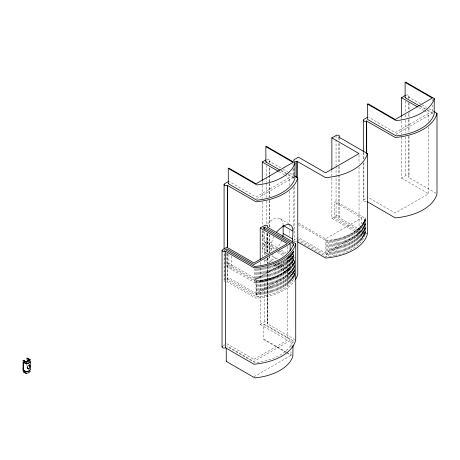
<?xml version="1.0" encoding="UTF-8"?>
<svg xmlns="http://www.w3.org/2000/svg" width="460" height="460" viewBox="0 0 460 460"><rect width="100%" height="100%" fill="white"/><g stroke="black" fill="none" stroke-linecap="round" stroke-linejoin="round"><path stroke-width="0.34" stroke-dasharray="2.3 1.72" d="M269.997 252.776A14.766 8.527 -60 0 1 262.257 245.594L271.791 251.097L271.912 241.454L273.602 236.457M291.818 245.559L292.077 244.461M226.803 253.264L226.803 266.547L254.644 282.618C269.543 280.962 287.948 275.638 293.63 260.107L293.63 251.022M365.28 234.358L365.28 218.281C361.157 230.581 347.766 236.394 336.082 239.2L336.082 255.277C347.772 252.471 361.18 246.652 365.286 234.335L365.286 218.258L336.053 201.382L334.661 202.187L334.661 218.264L361.813 233.939L325.611 254.84L298.459 239.165M286.057 352.527L263.844 339.698L263.844 324.426L264.397 324.104L292.997 340.613L292.865 341.032A46.667 26.944 0 0 1 255.57 362.566L254.846 362.641L227.223 346.69M288.495 255.915L292.198 258.054L255.996 278.955L228.844 263.281L227.453 264.086L256.68 280.962C271.158 279.352 288.305 274.419 295.073 260.193M274.919 264.155L292.198 274.131L255.996 295.032L228.844 279.358L227.453 280.163L256.68 297.039C271.158 295.429 288.305 290.496 295.073 276.27M295.119 339.75L267.185 323.622L267.289 267.105M289.409 185.53L289.409 177.669L255.996 196.96L229.459 181.642M256.611 198.691L293.031 177.669L293.031 169.337M428.645 121.25L428.645 113.355L395.232 132.652L368.696 117.329M395.847 134.383L432.268 113.355L432.268 105.029M265.046 254.961L265.046 242.38L266.438 241.575L277.633 248.038M263.005 230.753L263.005 244.036L264.397 243.231L275.592 249.694M226.458 279.128L228.844 277.748L255.996 293.428L289.409 274.131L289.409 255.553M293.733 240.948A1.966 1.138 0 0 1 294.285 239.97L297.861 237.9M331.878 170.177L331.878 218.264L336.461 215.671A1.966 1.138 0 0 1 339.008 215.964A1.966 1.138 0 0 1 338.842 217.459L367.385 233.939M366.321 201.549A1.966 1.138 0 0 1 363.745 201.284A1.966 1.138 0 0 1 363.9 199.772L367.482 197.708M401.494 137.16L401.494 178.072L406.082 175.478A1.966 1.138 0 0 1 408.624 175.772A1.966 1.138 0 0 1 408.457 177.267L437 193.746M334.661 218.264L336.053 217.459L365.286 234.335M298.459 223.088L325.611 238.763L361.813 217.862L334.661 202.187M290.156 254.817L290.156 259.71L253.954 280.611L226.803 264.937M359.03 167.187L359.03 233.939L325.611 253.23L298.459 237.555M428.645 126.995L428.645 193.746L395.232 213.037L368.08 197.363M223.226 345.788L225.015 344.753M260.222 267.973L260.222 324.426L264.397 322.011A1.966 1.138 0 0 1 267.128 321.983A1.966 1.138 0 0 1 267.289 323.558M263.844 339.698L264.397 339.376L286.31 352.026M253.954 359.392L287.373 340.101L287.373 257.928M290.996 347.041L290.996 340.101L253.954 361.485L226.803 345.811M253.954 376.757L290.996 355.373L290.996 350.514M226.515 282.072A1.966 1.138 0 0 0 227.338 281.83L255.996 298.247A49.226 28.422 0 0 0 294.785 280.6M298.31 224.606L326.301 240.764L336.082 239.2M333.224 239.798L333.224 255.875L335.139 255.49L335.139 239.413M329.32 240.425L329.32 256.502L332.258 256.048L332.258 239.97M297.068 239.97L326.301 256.847L328.325 256.628L328.325 240.545M326.301 240.764L326.335 256.841M254.644 282.618L254.679 268.634M277.386 259.02L271.406 255.869M406.082 95.088A1.966 1.138 0 0 1 408.624 95.381A1.966 1.138 0 0 1 408.457 96.876L426.684 107.398M429.111 108.801L433.36 111.257M420.285 105.8L433.659 113.522M419.922 106.231L424.862 109.083M427.328 110.509L432.268 113.355M418.772 107.657L423.712 110.509M424.327 110.866L428.645 113.355M401.494 178.072L428.645 193.746M280.772 167.854L269.221 161.19L269.221 162.616M283.199 169.257L289.265 172.759M289.875 173.109L294.124 175.565M281.048 170.108L287.736 173.966M288.345 174.317L294.423 177.83M281.307 170.896L287.477 174.461M288.092 174.817L293.031 177.669M278.921 171.609L284.476 174.817M285.091 175.174L289.409 177.669M331.878 218.264L359.03 233.939M280.088 218.736L289.823 224.359M271.791 243.058L262.257 237.555A14.766 8.527 -60 0 1 263.442 231.305M281.365 250.194L286.339 253.063M290.07 255.219L295.044 258.094M265.046 242.38L276.77 249.147M279.237 250.573L285.407 254.138M278.082 251.131L284.303 254.725M288.035 256.875L293.63 260.107M263.005 244.036L273.499 250.096M277.202 252.23L283.371 255.794M287.075 257.933L290.156 259.71M265.316 252.356L267.145 253.408M269.221 256.226L269.221 257.652L274.183 260.521M277.909 262.671L295.28 272.7M267.059 258.014L272.654 261.245M276.385 263.396L295.044 274.171M265.661 258.813L271.216 262.022M264.73 259.883L269.663 262.735M273.366 264.868L289.409 274.131M263.844 324.426L290.996 340.101M260.222 324.426L287.373 340.101M286.913 352.377L292.387 355.534M286.672 352.883L290.996 355.373M226.803 343.718L254.65 359.795M275.666 258.33L273.602 256.553L272.257 254.075M432.268 99.475L432.268 100.861M409.032 96.065L409.032 98.94M409.032 103.247L409.032 110.423M409.032 111.142L409.032 131.957M409.032 136.263L409.032 176.456M408.457 96.876L408.457 98.313M408.457 102.62L408.457 110.515M408.457 113.384L408.457 116.978M408.457 119.847L408.457 132.049M408.457 136.355L408.457 177.267M405.674 101.01L405.674 111.78M405.674 114.649L405.674 117.518M405.674 120.393L405.674 133.314M405.674 136.902L405.674 175.657M401.494 117.064L401.494 134.285M365.102 218.856L365.102 234.933M364.906 219.431L364.906 235.508M364.688 220.001L364.688 236.078M364.447 220.57L364.447 236.647M364.188 221.133L364.188 237.21M363.9 152.404L363.9 159.58M363.9 162.449L363.9 199.772M363.906 221.697L363.906 237.774M363.607 222.255L363.607 238.332M363.325 152.49L363.325 159.666M363.325 163.254L363.325 200.577M363.279 222.812L363.279 238.889M362.94 223.364L362.94 239.441M362.572 223.911L362.572 239.988M362.192 224.451L362.192 240.528M361.813 217.862L361.784 241.063M361.365 225.521L361.365 241.598M360.916 226.044L360.916 242.121M360.456 226.567L360.456 242.644M359.973 227.079L359.973 243.156M359.473 227.591L359.473 243.668M359.03 154.986L359.03 163.599M358.949 228.091L358.949 244.168M358.415 228.585L358.415 244.662M357.857 229.074L357.857 245.151M357.282 229.557L357.282 245.634M356.69 230.034L356.69 246.111M356.08 230.5L356.08 246.577M355.453 230.96L355.453 247.037M354.809 231.409L354.809 247.486M354.148 231.857L354.148 247.934M353.47 232.288L353.47 248.365M352.774 232.72L352.774 248.797M352.067 233.134L352.067 249.211M351.342 233.542L351.342 249.625M350.6 233.944L350.6 250.021M349.847 234.335L349.847 250.412M349.082 234.715L349.082 250.798M348.295 235.089L348.295 251.166M347.501 235.451L347.501 251.528M346.69 235.802L346.69 251.884M345.868 236.147L345.868 252.224M345.034 236.48L345.034 252.557M344.189 236.802L344.189 252.879M343.327 237.113L343.327 253.19M342.459 237.412L342.459 253.489M341.579 237.699L341.579 253.776M340.688 237.981L340.688 254.058M339.785 238.245L339.785 254.322M339.417 137.695L339.417 140.564M339.417 143.439L339.417 163.536M339.417 166.405L339.417 174.3M339.417 175.018L339.417 216.648M338.842 137.074L338.842 140.662M338.842 143.531L338.842 163.628M338.842 166.497L338.842 174.397M338.842 175.111L338.842 217.459M338.87 238.504L338.87 254.581M337.95 238.746L337.95 254.823M337.025 238.981L337.025 255.058M336.053 135.464L336.053 139.052M336.053 139.771L336.053 165.611M336.053 166.33L336.053 217.459M334.184 239.608L334.184 255.685M331.28 240.131L331.28 256.208M330.303 240.287L330.303 256.364M327.336 240.66L327.336 256.737M325.611 238.763L325.611 254.84M294.831 260.762L294.831 276.839M294.572 261.332L294.572 277.409M294.285 168.193L294.285 177.525M294.285 186.852L294.285 239.97M294.291 261.889L294.291 277.966M293.986 262.447L293.986 278.53M293.704 168.28L293.704 179.043M293.704 187.657L293.704 230.724M293.664 263.005L293.664 279.082M293.445 250.918L293.445 260.705M293.319 263.557L293.319 279.634M293.25 250.798L293.25 261.28M293.031 163.783L293.031 165.864M293.031 252.068L293.031 261.849M292.957 264.103L292.957 280.18M292.997 340.613L292.997 344.086M292.796 251.936L292.796 262.418M292.571 264.644L292.571 280.721M292.531 252.5L292.531 262.988M292.249 252.362L292.169 281.255M291.95 252.925L291.95 264.109M291.743 265.713L291.743 281.79M291.628 252.776L291.628 264.661M291.301 266.236L291.301 282.313M291.283 254.029L291.283 265.213M290.921 253.874L290.921 265.759M290.835 266.76L290.835 282.837M290.536 254.414L290.536 266.3M290.358 267.272L290.358 283.348M290.133 254.955L290.133 266.834M289.852 267.783L289.852 283.86M289.708 255.484L289.708 267.369M289.409 191.245L289.409 223.399M289.409 224.112L289.409 227.689M289.409 230.546L289.409 235.549M289.334 268.283L289.334 284.361M289.265 255.311L289.265 267.892M288.799 255.835L288.799 268.416M288.794 268.778L288.794 284.855M288.316 256.346L288.316 268.927M288.236 269.267L288.236 285.344M287.816 256.858L287.816 269.439M287.661 269.75L287.661 285.827M287.373 246.491L287.373 252.212M287.299 257.358L287.299 269.939M287.069 270.227L287.069 286.304M286.758 257.853L286.758 270.44M286.459 270.693L286.459 286.77M286.2 258.342L286.2 270.928M285.832 271.153L285.832 287.23M285.625 258.825L285.625 271.406M285.188 271.607L285.188 287.684M285.033 259.302L285.033 271.883M284.527 272.05L284.527 288.127M284.424 259.066L284.424 272.349M283.849 272.481L283.849 288.564M283.797 260.228L283.797 272.809M283.159 272.912L283.159 288.989M283.153 260.682L283.153 273.263M282.492 260.423L282.492 273.706M282.446 273.326L282.446 289.409M281.813 260.86L281.813 274.143M281.721 273.74L281.721 289.817M281.117 261.286L281.117 274.568M280.985 274.137L280.985 290.214M280.41 261.705L280.41 274.988M280.232 274.528L280.232 290.605M279.686 262.114L279.686 275.396M279.461 274.913L279.461 290.99M278.95 262.516L278.95 275.793M278.68 275.281L278.68 291.358M278.191 262.907L278.191 276.184M277.886 275.643L277.886 291.72M277.426 263.287L277.426 276.569M277.075 276L277.075 292.077M276.644 263.661L276.644 276.943M276.253 276.339L276.253 292.416M275.845 264.023L275.845 277.305M275.419 276.673L275.419 292.75M275.034 263.672L275.034 277.656M274.568 276.995L274.568 293.072M274.212 264.713L274.212 277.995M273.711 277.305L273.711 293.382M273.378 264.351L273.378 278.329M272.843 277.604L272.843 293.681M272.533 265.368L272.533 278.651M271.958 277.892L271.958 293.969M271.676 264.983L271.676 278.961M271.066 278.173L271.066 294.25M270.802 265.978L270.802 279.26M270.164 278.438L270.164 294.515M269.922 265.57L269.922 279.553M269.796 160.379L269.796 163.237M269.796 168.239L269.796 174.668M269.796 175.381L269.796 196.817M269.796 200.393L269.796 227.545M269.796 234.692L269.796 252.557M269.221 167.618L269.221 174.765M269.221 175.478L269.221 196.914M269.221 200.491L269.221 226.929M269.221 234.79L269.221 252.649M269.255 278.697L269.255 294.774M269.031 266.547L269.031 279.829M268.335 278.938L268.335 295.015M268.128 266.116L268.128 280.094M267.76 233.496L267.76 253.506M267.76 257.79L267.76 263.511M267.76 266.369L267.76 322.816M267.404 279.174L267.404 295.251M267.289 233.519L267.289 254.242M267.289 258.531L267.289 263.534M267.185 233.588L267.185 254.311M267.185 257.882L267.185 263.597M267.185 266.455L267.185 323.622M266.438 165.295L266.438 176.732M266.438 177.445L266.438 182.447M266.438 183.16L266.438 197.449M266.438 201.026L266.438 224.606M266.438 233.18L266.438 254.156M266.466 279.398L266.466 295.475M266.3 266.616L266.3 280.6M265.518 279.605L265.518 295.682M265.368 266.852L265.368 280.83M264.569 279.806L264.569 295.884M264.397 231.978L264.397 255.559M264.397 259.848L264.397 264.132M264.431 267.07L264.397 322.011M263.603 279.99L263.603 296.067M263.482 267.283L263.482 281.261M262.637 280.163L262.637 296.24M262.528 267.478L262.528 281.462M262.257 181.286L262.257 198.433M262.257 202.009L262.257 225.59M262.257 230.592L262.257 257.031M261.665 280.33L261.665 296.407M261.567 267.668L261.567 281.646M260.682 280.479L260.682 296.556M260.601 267.841L260.601 281.825M260.222 262.257L260.222 265.115M259.699 280.617L259.699 296.694M259.63 268.002L259.63 281.986M258.647 268.157L258.71 296.821M257.663 268.295L257.715 296.936M256.714 280.957L256.714 297.034M256.674 268.416L256.68 297.039M255.996 278.955L255.996 295.032M255.679 268.531L255.679 282.515M231.679 256.076L231.679 269.359M228.896 254.472L228.896 267.749M227.453 253.903L227.453 281.767M227.338 253.247L227.338 281.83M224.664 249.435L224.664 280.163A1.966 1.138 0 0 0 224.779 281.83M224.089 250.24L224.089 280.968M26.898 364.51L26.898 365.849M296.706 241.742A1.966 1.138 0 0 1 294.394 241.638M294.176 241.511A1.966 1.138 0 0 1 293.802 241.126M269.669 256.444A1.966 1.138 0 0 1 269.221 257.652M266.846 159.401A1.966 1.138 0 0 1 269.347 159.66A1.966 1.138 0 0 1 269.318 161.126M281.744 240.373A14.766 8.527 -60 0 1 276.696 248.4M267.478 224.1A14.766 8.527 -60 0 1 283.136 224.98M265.644 226.711A14.766 8.527 -60 0 1 266.346 225.63"/><path stroke-width="0.69" d="M29.509 364.797C30.665 365.809 29.532 370.346 27.594 368.684M276.517 232.196C279.496 228.804 283.124 225.532 287.603 224.376C296.125 223.859 291.726 238.027 292.433 242.431M290.156 243.633L263.005 227.959L264.397 227.154L293.63 244.03C287.954 259.543 269.566 264.874 254.679 266.536L225.411 249.665L226.803 248.86L253.954 264.534L290.156 243.633L290.156 250.625M433.964 111.607L437 113.355L436.655 114.563A49.226 28.422 0 0 1 435.706 116.938L435.413 117.518A49.226 28.422 0 0 1 395.232 137.477L366.574 121.055A1.966 1.138 0 0 1 363.848 120.963A1.966 1.138 0 0 1 363.9 119.387L367.482 117.317M295.032 162.903L294.906 163.323A46.667 26.944 0 0 1 257.606 184.857L256.881 184.931L228.286 168.423L228.286 183.695L256.881 200.203L257.606 200.134A46.667 26.944 0 0 0 294.906 178.601L295.032 162.903L266.438 146.395L265.88 146.717L265.88 161.989L280.071 170.189M434.269 98.595L434.142 99.015A46.667 26.944 0 0 1 396.842 120.549L396.117 120.623L367.523 104.115L367.523 119.387L396.117 135.895L396.842 135.821A46.667 26.944 0 0 0 434.142 114.287L434.269 98.595L405.674 82.087L405.116 82.409L405.116 97.681L419.307 105.875M30.164 359.869L27.174 358.087M30.124 371.168L30.141 371.128A5.083 2.938 0 0 1 26.22 373.422L23.195 371.72L26.065 373.278M29.992 361.882L29.946 361.951A7.009 4.048 0 0 1 29.802 362.152L29.687 362.284A7.009 4.048 0 0 1 29.492 362.48M29.279 362.664L27.985 363.371A7.009 4.048 0 0 1 27.657 363.486L27.318 363.59A7.009 4.048 0 0 1 26.967 363.67A7.009 4.048 0 0 1 26.599 363.745L23.138 362.072M228.286 168.423L228.844 168.101L255.996 183.776L293.031 162.392L265.88 146.717M228.246 181.631L224.664 183.695A1.966 1.138 0 0 0 224.612 185.271A1.966 1.138 0 0 0 227.338 185.363L255.996 201.785A49.226 28.422 0 0 0 296.177 181.832L296.47 181.246A49.226 28.422 0 0 0 297.764 177.669L294.728 175.915M262.257 180.573L262.257 161.989L265.84 159.925M228.286 183.695L228.844 183.373M265.88 161.989L266.438 161.673M367.523 104.115L368.08 103.793L395.232 119.468L432.268 98.084L405.116 82.409M331.878 169.458L331.878 137.873L336.461 135.286A1.966 1.138 0 0 1 339.008 135.573A1.966 1.138 0 0 1 338.842 137.074L367.385 153.554L367.385 233.939A49.226 28.422 0 0 1 325.611 258.054L297.689 241.937M401.494 116.345L401.494 97.681L405.674 95.272M405.116 97.681L405.674 97.359M23 362.072L26.111 363.872A5.221 3.013 0 0 0 30.285 361.462L30.291 369.495A5.221 3.013 0 0 1 26.122 371.91L23 370.11L23.276 361.911M260.222 259.4L260.222 227.959L264.397 225.549A1.966 1.138 0 0 1 267.128 225.515A1.966 1.138 0 0 1 267.289 227.09L295.728 243.633L295.728 340.101A49.226 28.422 0 0 1 261.171 363.296L260.153 363.469A49.226 28.422 0 0 1 256.042 364.021L253.954 364.216L225.411 347.737A1.966 1.138 0 0 1 222.824 347.835A1.966 1.138 0 0 1 222.318 346.363M226.251 348.214L226.251 361.405L226.803 361.083M331.878 137.873L359.03 153.554L325.611 172.845L298.459 157.17L294.285 159.58A1.966 1.138 0 0 0 294.227 161.155A1.966 1.138 0 0 0 296.953 161.247L325.611 177.669A49.226 28.422 0 0 0 367.385 153.554M26.599 363.745L26.231 363.797M26.231 362.141L23.138 360.416M29.434 364.786L27.68 366.16L27.588 368.678M401.494 97.681L417.536 106.944M367.206 201.681L395.232 217.862A49.226 28.422 0 0 0 437 193.746L437 113.355M262.257 161.989L278.306 171.252M292.681 231L283.147 225.498L283.147 233.536A14.766 8.527 -60 0 1 282.791 236.865M283.147 233.536L292.681 239.039M260.222 227.959L287.373 243.633L253.954 262.93L226.803 247.25L222.318 249.901A1.966 1.138 0 0 0 222.824 251.367A1.966 1.138 0 0 0 225.411 251.269L253.954 267.749A49.226 28.422 0 0 0 295.728 243.633M226.251 361.405L254.846 377.913L255.57 377.838A46.667 26.944 0 0 0 292.865 356.304L292.997 345.471M27.037 358.167L29.825 359.772L26.065 361.945L23.276 360.335M29.681 359.772L26.898 358.167L30.291 359.8A5.221 3.013 0 0 1 26.122 362.21L23 360.416L26.065 361.865M27.037 359.823L28.71 360.784M26.898 359.823L28.572 360.784M29.337 365.251L29.837 365.539M29.337 366.534L29.837 366.827M27.094 367.862L28.767 368.828M27.456 368.184L28.572 368.828M26.065 371.674L23.195 370.11L26.22 371.812A5.083 2.938 0 0 0 30.096 369.633M366.683 120.997L366.683 153.295M366.574 121.055L366.574 153.352M363.325 120.192L363.325 151.771M297.764 177.669L297.764 274.131A49.226 28.422 0 0 1 295.521 279.456M297.068 161.19L297.068 177.698M296.953 161.247L296.953 177.755M293.63 244.03L293.624 245.45M264.397 227.154L264.397 229.252M227.453 185.305L227.453 247.468M227.338 185.363L227.338 247.532M225.411 251.269L225.411 347.737M224.089 184.5L224.089 248.808M222.053 250.447L222.053 346.909M23.448 362.273L23.448 370.317M23.247 362.273L23.247 370.317"/></g></svg>
